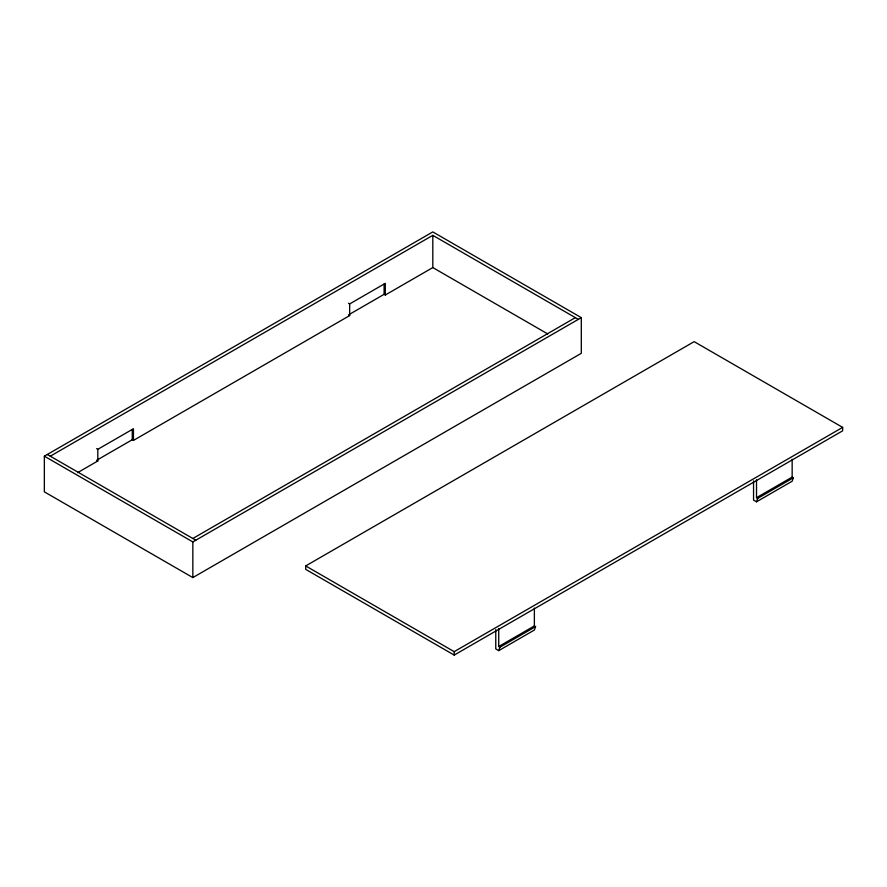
<?xml version="1.0" encoding="UTF-8"?>
<svg xmlns="http://www.w3.org/2000/svg" width="887" height="887" viewBox="0 0 887 887"><rect width="100%" height="100%" fill="white"/><g stroke="black" fill="none" stroke-linecap="round" stroke-linejoin="round"><path stroke-width="1.33" d="M495.766 629.715L495.766 648.918L498.738 650.626L499.924 647.2L535.571 626.621L534.373 625.934L498.738 646.512L498.738 628.683M535.571 626.621L534.373 630.047L498.738 650.626M753.551 480.876L753.551 500.08L756.522 501.798L757.709 498.372L793.355 477.794L792.158 477.106L756.522 497.685L756.522 479.845M793.355 477.794L792.158 481.22L756.522 501.798M44.35 456.184L432.812 231.917L581.307 317.646L581.307 353.314L192.845 577.581L44.35 491.853L44.35 456.184L192.845 541.924L581.307 317.646M50.293 456.184L432.812 235.343L578.335 319.364M97.803 449.332L133.449 428.754L133.449 440.418L132.263 439.73L96.616 460.309L97.803 460.985L97.803 449.332L96.616 448.645M349.655 303.931L385.291 283.352L385.291 295.016L384.104 294.329L348.469 314.907L349.655 315.584L349.655 303.931L348.469 303.243M77.612 472.649L97.803 460.985M133.449 440.418L349.655 315.584M385.291 295.016L432.812 267.575L547.811 333.978M192.845 538.487L575.364 317.646M305.693 565.928L694.155 341.65L842.65 427.379L842.65 430.816L454.188 655.083L305.693 569.354L305.693 565.928L454.188 651.657L842.65 427.379M756.522 497.685L757.709 498.372M498.738 646.512L499.924 647.2M47.321 454.477L195.816 540.205M792.158 459.278L792.158 477.106M534.373 608.105L534.373 625.934M454.188 651.657L454.188 655.083M432.812 235.343L432.812 267.575M384.104 283.962L384.104 294.329M192.845 541.924L192.845 577.581M132.263 429.363L132.263 439.73"/></g></svg>
